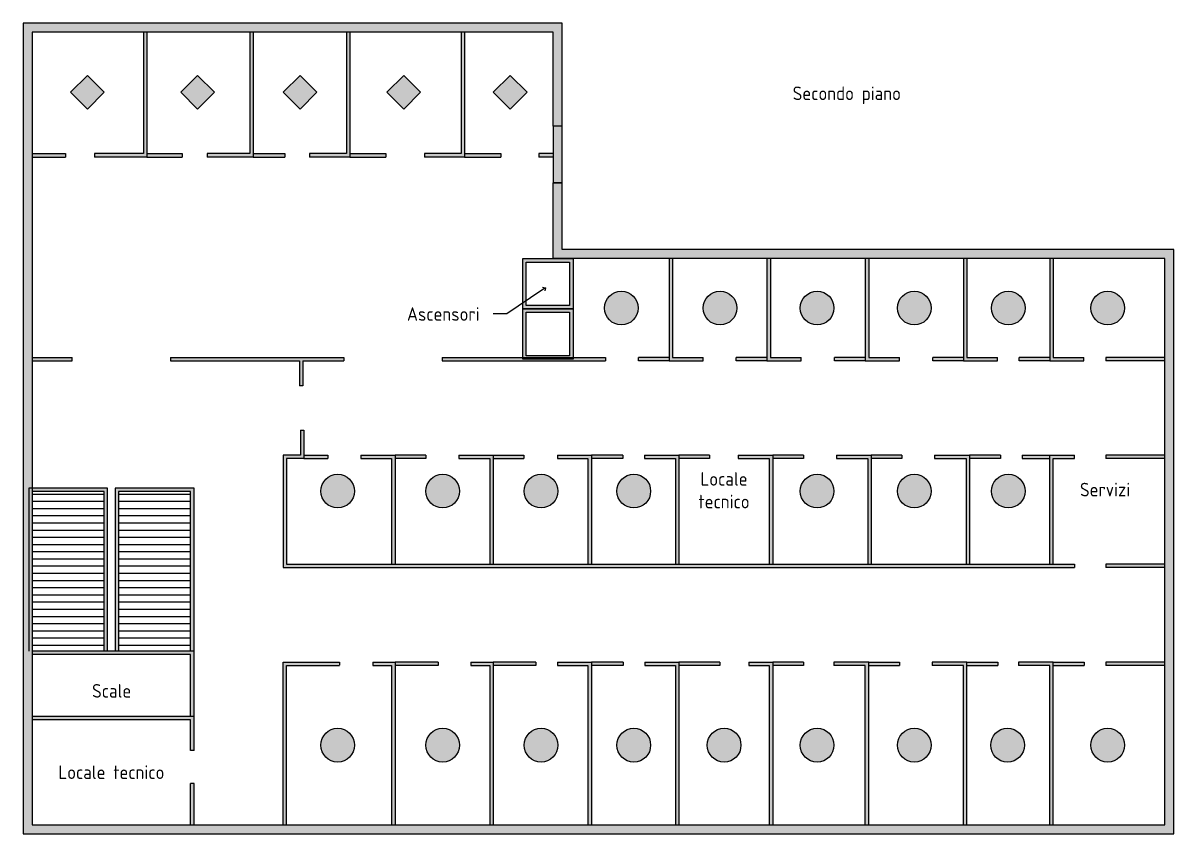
# Model space of a CAD drawing. Header units: metres. Extents: x 0 to 390, y 0 to 35.
# Drawn here: x 169.2 to 220, y -0.4 to 35.4 of the extents above; entities that cross this region are included whole.
import ezdxf
from ezdxf import colors
from ezdxf.entities.mleader import LeaderData, LeaderLine
from ezdxf.enums import TextEntityAlignment as Align
from ezdxf.math import Vec2, Vec3

# ---------------------------------------------------------------- set-up
doc = ezdxf.new("R2010")
doc.units = ezdxf.units.M
for name, color, linetype in [('00 PLANIMETRIA', 7, 'Continuous'), ('97 ANNOTAZIONI', 7, 'Continuous'), ('99 UTENZE', 7, 'Continuous')]:
    doc.layers.add(name, color=color, linetype=linetype)
doc.layers.get('0').off()
doc.styles.get("Standard").update_dxf_attribs({"font": 'isocp.shx', "height": 0.6, "bigfont": '@extfont2.shx'})
pattern_1 = [(0, (169.61977, 0), (0, 0.3175), [])]
pattern_2 = [(0, (129.62, 0), (0, 6.985), [5.08, -1.905]), (90, (129.62, 0), (-6.985, 4e-16), [5.08, -1.905])]

# ---------------------------------------------------------------- blocks, each defined once
blk = doc.blocks.new('_Open90')
at = {"color": 0, "linetype": 'ByBlock', "lineweight": -2}
for p, q in [((0, 0), (-1, 0)), ((-0.5, 0.5), (0, 0)), ((0, 0), (-0.5, -0.5))]:
    blk.add_line(p, q, dxfattribs=at)

msp = doc.modelspace()

# ---------------------------------------------------------------- hatches: boundary and pattern name
at = {"layer": '00 PLANIMETRIA'}
h = msp.add_hatch(color=256, dxfattribs=at)
h.dxf.hatch_style = 1
h.paths.add_polyline_path([(192.62, 30.848), (193.02, 30.848), (193.02, 35.4), (169.22, 35.4), (169.22, -0.4), (220.02, -0.4), (220.02, 25.4), (193.02, 25.4), (193.02, 28.348), (192.62, 28.348), (192.62, 25), (219.62, 25), (219.62, 0), (169.62, 0), (169.62, 35), (192.62, 35)])
h = msp.add_hatch(color=256, dxfattribs=at)
h.dxf.hatch_style = 1
h.paths.add_polyline_path([(174.682, 35), (174.532, 35), (174.532, 29.633), (172.379, 29.633), (172.379, 29.483), (174.682, 29.483)])
h = msp.add_hatch(color=256, dxfattribs=at)
h.dxf.hatch_style = 1
h.paths.add_polyline_path([(179.375, 35), (179.225, 35), (179.225, 29.633), (177.35, 29.633), (177.35, 29.483), (179.375, 29.483)])
h = msp.add_hatch(color=256, dxfattribs=at)
h.dxf.hatch_style = 1
h.paths.add_polyline_path([(183.644, 35), (183.494, 35), (183.494, 29.633), (181.864, 29.633), (181.864, 29.483), (183.644, 29.483)])
h = msp.add_hatch(color=256, dxfattribs=at)
h.dxf.hatch_style = 1
h.paths.add_polyline_path([(188.71, 35), (188.56, 35), (188.56, 29.633), (186.945, 29.633), (186.945, 29.483), (188.71, 29.483)])
h = msp.add_hatch(color=256, dxfattribs=at)
h.dxf.hatch_style = 1
h.paths.add_polyline_path([(192.62, 28.348), (193.02, 28.348), (193.02, 30.848), (192.62, 30.848)])
h = msp.add_hatch(dxfattribs=at)
h.set_pattern_fill('ANGLE', color=256)
h.set_pattern_definition(pattern_2)
h.paths.add_polyline_path([(217.83, 30.848), (217.43, 30.848), (217.43, 29.558), (217.83, 29.558)])
h = msp.add_hatch(color=256, dxfattribs=at)
h.dxf.hatch_style = 1
h.paths.add_polyline_path([(171.092, 29.633), (169.62, 29.633), (169.62, 29.483), (171.092, 29.483)])
h = msp.add_hatch(color=256, dxfattribs=at)
h.dxf.hatch_style = 1
h.paths.add_polyline_path([(176.24, 29.633), (174.682, 29.633), (174.682, 29.483), (176.24, 29.483)])
h = msp.add_hatch(color=256, dxfattribs=at)
h.dxf.hatch_style = 1
h.paths.add_polyline_path([(180.77, 29.633), (179.375, 29.633), (179.375, 29.483), (180.77, 29.483)])
h = msp.add_hatch(color=256, dxfattribs=at)
h.dxf.hatch_style = 1
h.paths.add_polyline_path([(185.238, 29.633), (183.644, 29.633), (183.644, 29.483), (185.238, 29.483)])
h = msp.add_hatch(color=256, dxfattribs=at)
h.dxf.hatch_style = 1
h.paths.add_polyline_path([(190.309, 29.633), (188.71, 29.633), (188.71, 29.483), (190.309, 29.483)])
h = msp.add_hatch(color=256, dxfattribs=at)
h.dxf.hatch_style = 1
h.paths.add_polyline_path([(192.62, 29.633), (191.986, 29.633), (191.986, 29.483), (192.62, 29.483)])
h = msp.add_hatch(dxfattribs=at)
h.set_pattern_fill('ANGLE', color=256)
h.set_pattern_definition(pattern_2)
h.paths.add_polyline_path([(217.83, 29.558), (217.43, 29.558), (217.43, 28.348), (217.83, 28.348)])
h = msp.add_hatch(color=256, dxfattribs=at)
h.dxf.hatch_style = 1
h.paths.add_polyline_path([(193.496, 25), (191.276, 25), (191.276, 23.032), (191.426, 23.134), (191.426, 24.85), (193.346, 24.85), (193.346, 22.93), (191.426, 22.93), (191.426, 23.134), (191.276, 23.032), (191.276, 22.78), (193.496, 22.78)])
h = msp.add_hatch(color=256, dxfattribs=at)
h.dxf.hatch_style = 1
h.paths.add_polyline_path([(197.891, 25), (197.741, 25), (197.741, 20.485), (199.246, 20.485), (199.246, 20.635), (197.891, 20.635)])
h = msp.add_hatch(color=256, dxfattribs=at)
h.dxf.hatch_style = 1
h.paths.add_polyline_path([(203.559, 20.635), (202.204, 20.635), (202.204, 25), (202.054, 25), (202.054, 20.485), (203.559, 20.485)])
h = msp.add_hatch(color=256, dxfattribs=at)
h.dxf.hatch_style = 1
h.paths.add_polyline_path([(207.9, 20.635), (206.545, 20.635), (206.545, 25), (206.395, 25), (206.395, 20.485), (207.9, 20.485)])
h = msp.add_hatch(color=256, dxfattribs=at)
h.dxf.hatch_style = 1
h.paths.add_polyline_path([(212.232, 20.635), (210.877, 20.635), (210.877, 25), (210.727, 25), (210.727, 20.485), (212.232, 20.485)])
h = msp.add_hatch(color=256, dxfattribs=at)
h.dxf.hatch_style = 1
h.paths.add_polyline_path([(216.043, 20.635), (214.688, 20.635), (214.688, 25), (214.538, 25), (214.538, 20.485), (216.043, 20.485)])
h = msp.add_hatch(dxfattribs=at)
h.set_pattern_fill('ANGLE', color=256)
h.set_pattern_definition(pattern_2)
h.paths.add_polyline_path([(218.306, 25), (216.085, 25), (216.085, 23.032), (216.235, 23.134), (216.235, 24.85), (218.156, 24.85), (218.156, 22.93), (216.235, 22.93), (216.235, 23.134), (216.085, 23.032), (216.085, 22.78), (218.306, 22.78)])
h = msp.add_hatch(color=256, dxfattribs=at)
h.dxf.hatch_style = 1
h.paths.add_polyline_path([(193.496, 22.78), (191.276, 22.78), (191.276, 20.635), (193.496, 20.635)])
h.paths.add_polyline_path([(191.426, 22.63), (193.346, 22.63), (193.346, 20.71), (191.426, 20.71)], flags=16)
h = msp.add_hatch(color=256, dxfattribs=at)
h.dxf.hatch_style = 1
h.paths.add_polyline_path([(171.392, 20.635), (169.62, 20.635), (169.62, 20.485), (171.392, 20.485)])
h = msp.add_hatch(color=256, dxfattribs=at)
h.dxf.hatch_style = 1
h.paths.add_polyline_path([(183.386, 20.635), (181.577, 20.635), (181.425, 20.635), (175.726, 20.635), (175.726, 20.485), (181.425, 20.485), (181.425, 19.384), (181.575, 19.384), (181.575, 20.485), (183.386, 20.485)])
h = msp.add_hatch(color=256, dxfattribs=at)
h.dxf.hatch_style = 1
h.paths.add_polyline_path([(194.934, 20.635), (193.496, 20.635), (193.496, 20.56), (191.276, 20.56), (191.276, 20.635), (187.716, 20.635), (187.716, 20.485), (194.934, 20.485)])
h = msp.add_hatch(color=256, dxfattribs=at)
h.dxf.hatch_style = 1
h.paths.add_polyline_path([(193.496, 20.635), (191.276, 20.635), (191.276, 20.56), (193.496, 20.56)], flags=17)
h = msp.add_hatch(color=256, dxfattribs=at)
h.dxf.hatch_style = 1
h.paths.add_polyline_path([(197.741, 20.635), (196.389, 20.635), (196.389, 20.485), (197.741, 20.485)])
h = msp.add_hatch(color=256, dxfattribs=at)
h.dxf.hatch_style = 1
h.paths.add_polyline_path([(202.054, 20.635), (200.701, 20.635), (200.701, 20.485), (202.054, 20.485)])
h = msp.add_hatch(color=256, dxfattribs=at)
h.dxf.hatch_style = 1
h.paths.add_polyline_path([(206.395, 20.635), (205.043, 20.635), (205.043, 20.485), (206.395, 20.485)])
h = msp.add_hatch(color=256, dxfattribs=at)
h.dxf.hatch_style = 1
h.paths.add_polyline_path([(210.727, 20.635), (209.374, 20.635), (209.374, 20.485), (210.727, 20.485)])
h = msp.add_hatch(color=256, dxfattribs=at)
h.dxf.hatch_style = 1
h.paths.add_polyline_path([(214.538, 20.635), (213.186, 20.635), (213.186, 20.485), (214.538, 20.485)])
h = msp.add_hatch(color=256, dxfattribs=at)
h.dxf.hatch_style = 1
h.paths.add_polyline_path([(219.62, 20.635), (217.008, 20.635), (217.008, 20.485), (219.62, 20.485)])
h = msp.add_hatch(color=256, dxfattribs=at)
h.dxf.hatch_style = 1
h.paths.add_polyline_path([(215.625, 11.513), (180.845, 11.513), (180.845, 16.172), (181.611, 16.172), (181.611, 17.425), (181.461, 17.425), (181.461, 16.322), (180.695, 16.322), (180.695, 11.363), (215.625, 11.363)])
h = msp.add_hatch(color=256, dxfattribs=at)
h.dxf.hatch_style = 1
h.paths.add_polyline_path([(182.674, 16.322), (181.611, 16.322), (181.611, 16.172), (182.674, 16.172)])
h = msp.add_hatch(color=256, dxfattribs=at)
h.dxf.hatch_style = 1
h.paths.add_polyline_path([(185.64, 16.322), (184.135, 16.322), (184.135, 16.172), (185.49, 16.172), (185.49, 11.513), (185.64, 11.513)], flags=17)
h = msp.add_hatch(color=256, dxfattribs=at)
h.dxf.hatch_style = 1
h.paths.add_polyline_path([(187.006, 16.322), (185.64, 16.322), (185.64, 16.172), (187.006, 16.172)], flags=17)
h = msp.add_hatch(color=256, dxfattribs=at)
h.dxf.hatch_style = 1
h.paths.add_polyline_path([(189.969, 16.322), (188.459, 16.322), (188.459, 16.172), (189.819, 16.172), (189.819, 11.513), (189.969, 11.513)], flags=17)
h = msp.add_hatch(color=256, dxfattribs=at)
h.dxf.hatch_style = 1
h.paths.add_polyline_path([(191.33, 16.322), (189.969, 16.322), (189.969, 16.172), (191.33, 16.172)], flags=17)
h = msp.add_hatch(color=256, dxfattribs=at)
h.dxf.hatch_style = 1
h.paths.add_polyline_path([(194.306, 16.322), (192.81, 16.322), (192.81, 16.172), (194.156, 16.172), (194.156, 11.513), (194.306, 11.513)], flags=17)
h = msp.add_hatch(color=256, dxfattribs=at)
h.dxf.hatch_style = 1
h.paths.add_polyline_path([(195.694, 16.322), (194.306, 16.322), (194.306, 16.172), (195.694, 16.172)], flags=17)
h = msp.add_hatch(color=256, dxfattribs=at)
h.dxf.hatch_style = 1
h.paths.add_polyline_path([(198.162, 16.322), (196.649, 16.322), (196.649, 16.172), (198.012, 16.172), (198.012, 11.513), (198.162, 11.513)], flags=17)
h = msp.add_hatch(color=256, dxfattribs=at)
h.dxf.hatch_style = 1
h.paths.add_polyline_path([(199.525, 16.322), (198.162, 16.322), (198.162, 16.172), (199.525, 16.172)], flags=17)
h = msp.add_hatch(color=256, dxfattribs=at)
h.dxf.hatch_style = 1
h.paths.add_polyline_path([(202.308, 16.322), (200.785, 16.322), (200.785, 16.172), (202.158, 16.172), (202.158, 11.513), (202.308, 11.513)], flags=17)
h = msp.add_hatch(color=256, dxfattribs=at)
h.dxf.hatch_style = 1
h.paths.add_polyline_path([(203.673, 16.322), (202.308, 16.322), (202.308, 16.172), (203.673, 16.172)], flags=17)
h = msp.add_hatch(color=256, dxfattribs=at)
h.dxf.hatch_style = 1
h.paths.add_polyline_path([(206.659, 16.322), (205.12, 16.322), (205.12, 16.172), (206.509, 16.172), (206.509, 11.513), (206.659, 11.513)], flags=17)
h = msp.add_hatch(color=256, dxfattribs=at)
h.dxf.hatch_style = 1
h.paths.add_polyline_path([(208.002, 16.322), (206.659, 16.322), (206.659, 16.172), (208.002, 16.172)], flags=17)
h = msp.add_hatch(color=256, dxfattribs=at)
h.dxf.hatch_style = 1
h.paths.add_polyline_path([(210.992, 16.322), (209.443, 16.322), (209.443, 16.172), (210.842, 16.172), (210.842, 11.513), (210.992, 11.513)], flags=17)
h = msp.add_hatch(color=256, dxfattribs=at)
h.dxf.hatch_style = 1
h.paths.add_polyline_path([(212.363, 16.322), (210.992, 16.322), (210.992, 16.172), (212.363, 16.172)], flags=17)
h = msp.add_hatch(color=256, dxfattribs=at)
h.dxf.hatch_style = 1
h.paths.add_polyline_path([(214.538, 16.322), (213.314, 16.322), (213.314, 16.172), (214.538, 16.172)], flags=17)
h = msp.add_hatch(color=256, dxfattribs=at)
h.dxf.hatch_style = 1
h.paths.add_polyline_path([(215.632, 16.322), (214.538, 16.322), (214.538, 11.513), (214.688, 11.513), (214.688, 16.172), (215.632, 16.172)])
h = msp.add_hatch(color=256, dxfattribs=at)
h.dxf.hatch_style = 1
h.paths.add_polyline_path([(219.62, 16.322), (217.008, 16.322), (217.008, 16.172), (219.62, 16.172)])
h = msp.add_hatch(color=256, dxfattribs=at)
h.dxf.hatch_style = 1
h.paths.add_polyline_path([(172.946, 14.867), (169.62, 14.867), (169.62, 14.717), (172.796, 14.717), (172.796, 7.672), (172.946, 7.672)])
h = msp.add_hatch(color=256, dxfattribs=at)
h.dxf.hatch_style = 1
h.paths.add_polyline_path([(176.768, 14.867), (173.291, 14.867), (173.291, 7.672), (173.441, 7.672), (173.441, 14.717), (176.618, 14.717), (176.618, 7.672), (176.768, 7.672)])
h = msp.add_hatch(dxfattribs=at)
h.set_pattern_fill('LINE', color=256, scale=0.1)
h.set_pattern_definition(pattern_1)
h.paths.add_polyline_path([(172.796, 7.672), (172.796, 14.717), (169.62, 14.717), (169.62, 7.672)])
h = msp.add_hatch(dxfattribs=at)
h.set_pattern_fill('LINE', color=256, scale=0.1)
h.set_pattern_definition(pattern_1)
h.paths.add_polyline_path([(173.441, 7.672), (176.618, 7.672), (176.618, 14.717), (173.441, 14.717)])
h = msp.add_hatch(color=256, dxfattribs=at)
h.dxf.hatch_style = 1
h.paths.add_polyline_path([(219.62, 11.513), (217.008, 11.513), (217.008, 11.363), (219.62, 11.363)])
h = msp.add_hatch(color=256, dxfattribs=at)
h.dxf.hatch_style = 1
h.paths.add_polyline_path([(176.768, 7.672), (169.62, 7.672), (169.62, 7.522), (176.618, 7.522), (176.618, 4.789), (176.768, 4.789)])
h = msp.add_hatch(color=256, dxfattribs=at)
h.dxf.hatch_style = 1
h.paths.add_polyline_path([(183.192, 7.192), (180.695, 7.192), (180.695, 0), (180.845, 0), (180.845, 7.042), (183.192, 7.042)])
h = msp.add_hatch(color=256, dxfattribs=at)
h.dxf.hatch_style = 1
h.paths.add_polyline_path([(185.64, 7.192), (184.659, 7.192), (184.659, 7.042), (185.49, 7.042), (185.49, 0), (185.64, 0)])
h = msp.add_hatch(color=256, dxfattribs=at)
h.dxf.hatch_style = 1
h.paths.add_polyline_path([(187.549, 7.192), (185.64, 7.192), (185.64, 7.042), (187.549, 7.042)])
h = msp.add_hatch(color=256, dxfattribs=at)
h.dxf.hatch_style = 1
h.paths.add_polyline_path([(189.969, 7.192), (188.989, 7.192), (188.989, 7.042), (189.819, 7.042), (189.819, 0), (189.969, 0)])
h = msp.add_hatch(color=256, dxfattribs=at)
h.dxf.hatch_style = 1
h.paths.add_polyline_path([(191.861, 7.192), (189.969, 7.192), (189.969, 7.042), (191.861, 7.042)])
h = msp.add_hatch(color=256, dxfattribs=at)
h.dxf.hatch_style = 1
h.paths.add_polyline_path([(194.306, 7.192), (192.814, 7.192), (192.814, 7.042), (194.156, 7.042), (194.156, 0), (194.306, 0)])
h = msp.add_hatch(color=256, dxfattribs=at)
h.dxf.hatch_style = 1
h.paths.add_polyline_path([(195.707, 7.192), (194.306, 7.192), (194.306, 7.042), (195.707, 7.042)])
h = msp.add_hatch(color=256, dxfattribs=at)
h.dxf.hatch_style = 1
h.paths.add_polyline_path([(198.162, 7.192), (196.666, 7.192), (196.666, 7.042), (198.012, 7.042), (198.012, 0), (198.162, 0)])
h = msp.add_hatch(color=256, dxfattribs=at)
h.dxf.hatch_style = 1
h.paths.add_polyline_path([(199.978, 7.192), (198.162, 7.192), (198.162, 7.042), (199.978, 7.042)])
h = msp.add_hatch(color=256, dxfattribs=at)
h.dxf.hatch_style = 1
h.paths.add_polyline_path([(202.308, 7.192), (201.253, 7.192), (201.253, 7.042), (202.158, 7.042), (202.158, 0), (202.308, 0)])
h = msp.add_hatch(color=256, dxfattribs=at)
h.dxf.hatch_style = 1
h.paths.add_polyline_path([(203.673, 7.192), (202.308, 7.192), (202.308, 7.042), (203.673, 7.042)])
h = msp.add_hatch(color=256, dxfattribs=at)
h.dxf.hatch_style = 1
h.paths.add_polyline_path([(206.545, 7.192), (205.014, 7.192), (205.014, 7.042), (206.395, 7.042), (206.395, 0), (206.545, 0)])
h = msp.add_hatch(color=256, dxfattribs=at)
h.dxf.hatch_style = 1
h.paths.add_polyline_path([(207.908, 7.192), (206.545, 7.192), (206.545, 7.042), (207.908, 7.042)])
h = msp.add_hatch(color=256, dxfattribs=at)
h.dxf.hatch_style = 1
h.paths.add_polyline_path([(210.877, 7.192), (209.345, 7.192), (209.345, 7.042), (210.727, 7.042), (210.727, 0), (210.877, 0)])
h = msp.add_hatch(color=256, dxfattribs=at)
h.dxf.hatch_style = 1
h.paths.add_polyline_path([(212.239, 7.192), (210.877, 7.192), (210.877, 7.042), (212.239, 7.042)])
h = msp.add_hatch(color=256, dxfattribs=at)
h.dxf.hatch_style = 1
h.paths.add_polyline_path([(214.688, 7.192), (213.156, 7.192), (213.156, 7.042), (214.538, 7.042), (214.538, 0), (214.688, 0)])
h = msp.add_hatch(color=256, dxfattribs=at)
h.dxf.hatch_style = 1
h.paths.add_polyline_path([(216.051, 7.192), (214.688, 7.192), (214.688, 7.042), (216.051, 7.042)])
h = msp.add_hatch(color=256, dxfattribs=at)
h.dxf.hatch_style = 1
h.paths.add_polyline_path([(219.62, 7.192), (217.008, 7.192), (217.008, 7.042), (219.62, 7.042)])
h = msp.add_hatch(color=256, dxfattribs=at)
h.dxf.hatch_style = 1
h.paths.add_polyline_path([(176.768, 4.789), (169.62, 4.789), (169.62, 4.639), (176.618, 4.639), (176.618, 3.279), (176.768, 3.279)])
h = msp.add_hatch(color=256, dxfattribs=at)
h.dxf.hatch_style = 1
h.paths.add_polyline_path([(176.768, 1.83), (176.618, 1.83), (176.618, 0), (176.768, 0)])
at = {"layer": '99 UTENZE'}
h = msp.add_hatch(color=256, dxfattribs=at)
h.dxf.hatch_style = 1
h.paths.add_polyline_path([(172.804, 32.347), (172.061, 33.09), (171.317, 32.347), (172.061, 31.603)])
h = msp.add_hatch(color=256, dxfattribs=at)
h.dxf.hatch_style = 1
h.paths.add_polyline_path([(177.671, 32.347), (176.927, 33.09), (176.184, 32.347), (176.927, 31.603)])
h = msp.add_hatch(color=256, dxfattribs=at)
h.dxf.hatch_style = 1
h.paths.add_polyline_path([(182.192, 32.347), (181.448, 33.09), (180.705, 32.347), (181.448, 31.603)])
h = msp.add_hatch(color=256, dxfattribs=at)
h.dxf.hatch_style = 1
h.paths.add_polyline_path([(186.77, 32.347), (186.027, 33.09), (185.283, 32.347), (186.027, 31.603)])
h = msp.add_hatch(color=256, dxfattribs=at)
h.dxf.hatch_style = 1
h.paths.add_polyline_path([(191.464, 32.347), (190.721, 33.09), (189.977, 32.347), (190.721, 31.603)])
h = msp.add_hatch(color=256, dxfattribs=at)
h.dxf.hatch_style = 1
h.paths.add_polyline_path([(194.884, 22.817, 1), (196.371, 22.817, 1)])
h = msp.add_hatch(color=256, dxfattribs=at)
h.dxf.hatch_style = 1
h.paths.add_polyline_path([(199.24, 22.817, 1), (200.727, 22.817, 1)])
h = msp.add_hatch(color=256, dxfattribs=at)
h.dxf.hatch_style = 1
h.paths.add_polyline_path([(203.525, 22.817, 1), (205.012, 22.817, 1)])
h = msp.add_hatch(color=256, dxfattribs=at)
h.dxf.hatch_style = 1
h.paths.add_polyline_path([(207.814, 22.817, 1), (209.301, 22.817, 1)])
h = msp.add_hatch(color=256, dxfattribs=at)
h.dxf.hatch_style = 1
h.paths.add_polyline_path([(211.963, 22.817, 1), (213.45, 22.817, 1)])
h = msp.add_hatch(color=256, dxfattribs=at)
h.dxf.hatch_style = 1
h.paths.add_polyline_path([(216.352, 22.817, 1), (217.839, 22.817, 1)])
h = msp.add_hatch(color=256, dxfattribs=at)
h.dxf.hatch_style = 1
h.paths.add_polyline_path([(182.365, 14.736, 1), (183.852, 14.736, 1)])
h = msp.add_hatch(color=256, dxfattribs=at)
h.dxf.hatch_style = 1
h.paths.add_polyline_path([(186.999, 14.736, 1), (188.486, 14.736, 1)])
h = msp.add_hatch(color=256, dxfattribs=at)
h.dxf.hatch_style = 1
h.paths.add_polyline_path([(191.341, 14.736, 1), (192.828, 14.736, 1)])
h = msp.add_hatch(color=256, dxfattribs=at)
h.dxf.hatch_style = 1
h.paths.add_polyline_path([(195.435, 14.736, 1), (196.922, 14.736, 1)])
h = msp.add_hatch(color=256, dxfattribs=at)
h.dxf.hatch_style = 1
h.paths.add_polyline_path([(203.525, 14.736, 1), (205.012, 14.736, 1)])
h = msp.add_hatch(color=256, dxfattribs=at)
h.dxf.hatch_style = 1
h.paths.add_polyline_path([(207.814, 14.736, 1), (209.301, 14.736, 1)])
h = msp.add_hatch(color=256, dxfattribs=at)
h.dxf.hatch_style = 1
h.paths.add_polyline_path([(211.963, 14.736, 1), (213.45, 14.736, 1)])
h = msp.add_hatch(color=256, dxfattribs=at)
h.dxf.hatch_style = 1
h.paths.add_polyline_path([(182.365, 3.521, 1), (183.852, 3.521, 1)])
h = msp.add_hatch(color=256, dxfattribs=at)
h.dxf.hatch_style = 1
h.paths.add_polyline_path([(186.999, 3.521, 1), (188.486, 3.521, 1)])
h = msp.add_hatch(color=256, dxfattribs=at)
h.dxf.hatch_style = 1
h.paths.add_polyline_path([(191.341, 3.521, 1), (192.828, 3.521, 1)])
h = msp.add_hatch(color=256, dxfattribs=at)
h.dxf.hatch_style = 1
h.paths.add_polyline_path([(195.435, 3.521, 1), (196.922, 3.521, 1)])
h = msp.add_hatch(color=256, dxfattribs=at)
h.dxf.hatch_style = 1
h.paths.add_polyline_path([(199.421, 3.521, 1), (200.908, 3.521, 1)])
h = msp.add_hatch(color=256, dxfattribs=at)
h.dxf.hatch_style = 1
h.paths.add_polyline_path([(203.525, 3.521, 1), (205.012, 3.521, 1)])
h = msp.add_hatch(color=256, dxfattribs=at)
h.dxf.hatch_style = 1
h.paths.add_polyline_path([(207.814, 3.521, 1), (209.301, 3.521, 1)])
h = msp.add_hatch(color=256, dxfattribs=at)
h.dxf.hatch_style = 1
h.paths.add_polyline_path([(211.931, 3.521, 1), (213.418, 3.521, 1)])
h = msp.add_hatch(color=256, dxfattribs=at)
h.dxf.hatch_style = 1
h.paths.add_polyline_path([(216.352, 3.521, 1), (217.839, 3.521, 1)])

# ---------------------------------------------------------------- linework, layer by layer
at = {"layer": '00 PLANIMETRIA'}
for p, q in [((193.02, 35.4), (169.22, 35.4)), ((169.22, 35.4), (169.22, -0.4)), ((193.02, 30.848), (193.02, 35.4)), ((192.62, 35), (169.62, 35)), ((169.62, 35), (169.62, 0)), ((174.532, 35), (174.532, 29.633)), ((174.682, 35), (174.682, 29.483)), ((179.225, 35), (179.225, 29.633)), ((179.375, 35), (179.375, 29.483)), ((183.494, 35), (183.494, 29.633)), ((183.644, 35), (183.644, 29.483)), ((188.56, 35), (188.56, 29.633)), ((188.71, 35), (188.71, 29.483)), ((192.62, 30.848), (192.62, 35)), ((193.02, 30.848), (192.62, 30.848)), ((192.62, 30.848), (192.62, 28.348)), ((193.02, 30.848), (192.62, 30.848)), ((193.02, 28.348), (193.02, 30.848)), ((169.62, 29.633), (171.092, 29.633)), ((169.62, 29.483), (171.092, 29.483)), ((171.092, 29.633), (171.092, 29.483)), ((174.532, 29.633), (172.379, 29.633)), ((172.379, 29.633), (172.379, 29.483)), ((174.682, 29.483), (172.379, 29.483)), ((174.682, 29.633), (176.24, 29.633)), ((174.682, 29.483), (176.24, 29.483)), ((176.24, 29.633), (176.24, 29.483)), ((179.225, 29.633), (177.35, 29.633)), ((177.35, 29.633), (177.35, 29.483)), ((179.375, 29.483), (177.35, 29.483)), ((179.375, 29.633), (180.77, 29.633)), ((179.375, 29.483), (180.77, 29.483)), ((180.77, 29.633), (180.77, 29.483)), ((183.494, 29.633), (181.864, 29.633)), ((181.864, 29.633), (181.864, 29.483)), ((183.644, 29.483), (181.864, 29.483)), ((183.644, 29.633), (185.238, 29.633)), ((183.644, 29.483), (185.238, 29.483)), ((185.238, 29.633), (185.238, 29.483)), ((188.56, 29.633), (186.945, 29.633)), ((186.945, 29.633), (186.945, 29.483)), ((188.71, 29.483), (186.945, 29.483)), ((188.71, 29.633), (190.309, 29.633)), ((188.71, 29.483), (190.309, 29.483)), ((190.309, 29.633), (190.309, 29.483)), ((192.62, 29.633), (191.986, 29.633)), ((191.986, 29.633), (191.986, 29.483)), ((192.62, 29.483), (191.986, 29.483)), ((192.62, 25), (192.62, 28.348)), ((193.02, 28.348), (192.62, 28.348)), ((192.62, 28.348), (193.02, 28.348)), ((193.02, 25.4), (193.02, 28.348)), ((191.276, 25), (193.496, 25)), ((191.276, 22.78), (191.276, 25)), ((219.62, 25), (192.62, 25)), ((220.02, 25.4), (193.02, 25.4)), ((193.496, 25), (193.496, 22.78)), ((197.741, 25), (197.741, 20.485)), ((197.891, 25), (197.891, 20.635)), ((202.054, 25), (202.054, 20.485)), ((202.204, 25), (202.204, 20.635)), ((206.395, 25), (206.395, 20.485)), ((206.545, 25), (206.545, 20.635)), ((210.727, 25), (210.727, 20.485)), ((210.877, 25), (210.877, 20.635)), ((214.538, 25), (214.538, 20.485)), ((214.688, 25), (214.688, 20.635)), ((219.62, 0), (219.62, 25)), ((220.02, -0.4), (220.02, 25.4)), ((191.426, 24.85), (193.346, 24.85)), ((191.426, 22.93), (191.426, 24.85)), ((193.346, 24.85), (193.346, 22.93)), ((193.346, 22.93), (191.426, 22.93)), ((193.496, 22.78), (191.276, 22.78)), ((191.276, 22.78), (193.496, 22.78)), ((191.276, 20.56), (191.276, 22.78)), ((191.426, 22.63), (193.346, 22.63)), ((191.426, 20.71), (191.426, 22.63)), ((193.346, 22.63), (193.346, 20.71)), ((193.496, 22.78), (193.496, 20.56)), ((169.62, 20.635), (171.392, 20.635)), ((169.62, 20.485), (171.392, 20.485)), ((171.392, 20.485), (171.392, 20.635)), ((175.726, 20.635), (181.425, 20.635)), ((175.726, 20.635), (175.726, 20.485)), ((175.726, 20.485), (181.425, 20.485)), ((181.425, 20.635), (181.577, 20.635)), ((181.425, 20.485), (181.425, 19.384)), ((181.575, 20.485), (181.575, 19.384)), ((181.577, 20.635), (183.386, 20.635)), ((181.577, 20.485), (183.386, 20.485)), ((183.386, 20.635), (183.386, 20.485)), ((187.716, 20.635), (194.934, 20.635)), ((187.716, 20.635), (187.716, 20.485)), ((187.716, 20.485), (194.934, 20.485)), ((193.496, 20.56), (191.276, 20.56)), ((193.346, 20.71), (191.426, 20.71)), ((194.934, 20.635), (194.934, 20.485)), ((197.741, 20.635), (196.389, 20.635)), ((196.389, 20.485), (196.389, 20.635)), ((197.741, 20.485), (196.389, 20.485)), ((197.741, 20.485), (199.246, 20.485)), ((197.891, 20.635), (199.246, 20.635)), ((199.246, 20.485), (199.246, 20.635)), ((202.054, 20.635), (200.701, 20.635)), ((200.701, 20.485), (200.701, 20.635)), ((202.054, 20.485), (200.701, 20.485)), ((202.054, 20.485), (203.559, 20.485)), ((202.204, 20.635), (203.559, 20.635)), ((203.559, 20.485), (203.559, 20.635)), ((206.395, 20.635), (205.043, 20.635)), ((205.043, 20.485), (205.043, 20.635)), ((206.395, 20.485), (205.043, 20.485)), ((206.395, 20.485), (207.9, 20.485)), ((206.545, 20.635), (207.9, 20.635)), ((207.9, 20.485), (207.9, 20.635)), ((210.727, 20.635), (209.374, 20.635)), ((209.374, 20.485), (209.374, 20.635)), ((210.727, 20.485), (209.374, 20.485)), ((210.727, 20.485), (212.232, 20.485)), ((210.877, 20.635), (212.232, 20.635)), ((212.232, 20.485), (212.232, 20.635)), ((214.538, 20.635), (213.186, 20.635)), ((213.186, 20.485), (213.186, 20.635)), ((214.538, 20.485), (213.186, 20.485)), ((214.538, 20.485), (216.043, 20.485)), ((214.688, 20.635), (216.043, 20.635)), ((216.043, 20.485), (216.043, 20.635)), ((219.62, 20.635), (217.008, 20.635)), ((217.008, 20.635), (217.008, 20.485)), ((219.62, 20.485), (217.008, 20.485)), ((181.575, 19.384), (181.425, 19.384)), ((181.461, 17.425), (181.461, 16.322)), ((181.461, 17.425), (181.611, 17.425)), ((181.611, 17.425), (181.611, 16.172)), ((181.461, 16.322), (180.695, 16.322)), ((180.695, 16.322), (180.695, 11.363)), ((181.611, 16.322), (182.674, 16.322)), ((182.674, 16.322), (182.674, 16.172)), ((184.135, 16.322), (185.64, 16.322)), ((184.135, 16.322), (184.135, 16.172)), ((185.64, 16.322), (185.64, 11.513)), ((187.006, 16.322), (185.64, 16.322)), ((187.006, 16.322), (187.006, 16.172)), ((188.459, 16.322), (189.969, 16.322)), ((188.459, 16.322), (188.459, 16.172)), ((189.969, 16.322), (189.969, 11.513)), ((189.969, 16.322), (191.33, 16.322)), ((191.33, 16.322), (191.33, 16.172)), ((192.81, 16.322), (194.306, 16.322)), ((192.81, 16.322), (192.81, 16.172)), ((194.306, 16.322), (194.306, 11.513)), ((195.694, 16.322), (194.306, 16.322)), ((195.694, 16.322), (195.694, 16.172)), ((196.649, 16.322), (198.162, 16.322)), ((196.649, 16.322), (196.649, 16.172)), ((198.162, 16.322), (198.162, 11.513)), ((199.525, 16.322), (198.162, 16.322)), ((199.525, 16.322), (199.525, 16.172)), ((200.785, 16.322), (202.308, 16.322)), ((200.785, 16.322), (200.785, 16.172)), ((202.308, 16.322), (202.308, 11.513)), ((203.673, 16.322), (202.308, 16.322)), ((203.673, 16.322), (203.673, 16.172)), ((205.12, 16.322), (206.659, 16.322)), ((205.12, 16.322), (205.12, 16.172)), ((206.659, 16.322), (206.659, 11.513)), ((208.002, 16.322), (206.659, 16.322)), ((208.002, 16.322), (208.002, 16.172)), ((209.443, 16.322), (210.992, 16.322)), ((209.443, 16.322), (209.443, 16.172)), ((210.992, 16.322), (210.992, 11.513)), ((212.363, 16.322), (210.992, 16.322)), ((212.363, 16.322), (212.363, 16.172)), ((213.314, 16.322), (214.538, 16.322)), ((213.314, 16.322), (213.314, 16.172)), ((214.538, 11.513), (214.538, 16.322)), ((214.538, 16.322), (215.632, 16.322)), ((215.632, 16.172), (215.632, 16.322)), ((219.62, 16.322), (217.008, 16.322)), ((217.008, 16.322), (217.008, 16.172)), ((181.611, 16.172), (180.845, 16.172)), ((180.845, 16.172), (180.845, 11.513)), ((181.611, 16.172), (182.674, 16.172)), ((184.135, 16.172), (185.49, 16.172)), ((185.49, 16.172), (185.49, 11.513)), ((187.006, 16.172), (185.64, 16.172)), ((188.459, 16.172), (189.819, 16.172)), ((189.819, 16.172), (189.819, 11.513)), ((189.969, 16.172), (191.33, 16.172)), ((192.81, 16.172), (194.156, 16.172)), ((194.156, 16.172), (194.156, 11.513)), ((195.694, 16.172), (194.306, 16.172)), ((196.649, 16.172), (198.012, 16.172)), ((198.012, 16.172), (198.012, 11.513)), ((199.525, 16.172), (198.162, 16.172)), ((200.785, 16.172), (202.158, 16.172)), ((202.158, 16.172), (202.158, 11.513)), ((203.673, 16.172), (202.308, 16.172)), ((205.12, 16.172), (206.509, 16.172)), ((206.509, 16.172), (206.509, 11.513)), ((208.002, 16.172), (206.659, 16.172)), ((209.443, 16.172), (210.842, 16.172)), ((210.842, 16.172), (210.842, 11.513)), ((212.363, 16.172), (210.992, 16.172)), ((213.314, 16.172), (214.538, 16.172)), ((214.688, 11.513), (214.688, 16.172)), ((214.688, 16.172), (215.632, 16.172)), ((219.62, 16.172), (217.008, 16.172)), ((172.946, 14.867), (169.47, 14.867)), ((169.47, 14.867), (169.47, 7.672)), ((172.946, 7.672), (172.946, 14.867)), ((176.768, 14.867), (173.291, 14.867)), ((173.291, 14.867), (173.291, 7.672)), ((176.768, 7.672), (176.768, 14.867)), ((172.796, 14.717), (169.62, 14.717)), ((169.62, 14.717), (169.62, 7.672)), ((172.796, 7.672), (172.796, 14.717)), ((176.618, 14.717), (173.441, 14.717)), ((173.441, 14.717), (173.441, 7.672)), ((176.618, 7.672), (176.618, 14.717)), ((180.695, 11.363), (215.625, 11.363)), ((180.845, 11.513), (215.625, 11.513)), ((215.625, 11.513), (215.625, 11.363)), ((219.62, 11.513), (217.008, 11.513)), ((217.008, 11.513), (217.008, 11.363)), ((219.62, 11.363), (217.008, 11.363)), ((176.768, 7.672), (169.62, 7.672)), ((176.768, 4.789), (176.768, 7.672)), ((176.618, 7.522), (169.62, 7.522)), ((176.618, 4.789), (176.618, 7.522)), ((180.695, 0), (180.695, 7.192)), ((180.695, 7.192), (183.192, 7.192)), ((183.192, 7.192), (183.192, 7.049)), ((184.659, 7.192), (185.64, 7.192)), ((184.659, 7.192), (184.659, 7.042)), ((185.64, 7.192), (185.64, 0)), ((187.549, 7.192), (185.64, 7.192)), ((187.549, 7.192), (187.549, 7.042)), ((188.989, 7.192), (189.969, 7.192)), ((188.989, 7.192), (188.989, 7.042)), ((189.969, 7.192), (189.969, 0)), ((191.861, 7.192), (189.969, 7.192)), ((191.861, 7.192), (191.861, 7.042)), ((192.814, 7.192), (194.306, 7.192)), ((192.814, 7.192), (192.814, 7.042)), ((194.306, 7.192), (194.306, 0)), ((195.707, 7.192), (194.306, 7.192)), ((195.707, 7.192), (195.707, 7.042)), ((196.666, 7.192), (198.162, 7.192)), ((196.666, 7.192), (196.666, 7.042)), ((198.162, 7.192), (198.162, 0)), ((199.978, 7.192), (198.162, 7.192)), ((199.978, 7.192), (199.978, 7.042)), ((201.253, 7.192), (202.308, 7.192)), ((201.253, 7.192), (201.253, 7.042)), ((202.308, 7.192), (202.308, 0)), ((203.673, 7.192), (202.308, 7.192)), ((203.673, 7.192), (203.673, 7.042)), ((206.545, 7.192), (205.014, 7.192)), ((205.014, 7.192), (205.014, 7.042)), ((206.545, 0), (206.545, 7.192)), ((206.545, 7.192), (207.908, 7.192)), ((207.908, 7.192), (207.908, 7.042)), ((210.877, 7.192), (209.345, 7.192)), ((209.345, 7.192), (209.345, 7.042)), ((210.877, 0), (210.877, 7.192)), ((210.877, 7.192), (212.239, 7.192)), ((212.239, 7.192), (212.239, 7.042)), ((214.688, 7.192), (213.156, 7.192)), ((213.156, 7.192), (213.156, 7.042)), ((214.688, 0), (214.688, 7.192)), ((214.688, 7.192), (216.051, 7.192)), ((216.051, 7.192), (216.051, 7.042)), ((219.62, 7.192), (217.008, 7.192)), ((217.008, 7.192), (217.008, 7.042)), ((180.845, 0), (180.845, 7.042)), ((180.845, 7.042), (183.192, 7.042)), ((184.659, 7.042), (185.49, 7.042)), ((185.49, 7.042), (185.49, 0)), ((187.549, 7.042), (185.64, 7.042)), ((188.989, 7.042), (189.819, 7.042)), ((189.819, 7.042), (189.819, 0)), ((191.861, 7.042), (189.969, 7.042)), ((192.814, 7.042), (194.156, 7.042)), ((194.156, 7.042), (194.156, 0)), ((195.707, 7.042), (194.306, 7.042)), ((196.666, 7.042), (198.012, 7.042)), ((198.012, 7.042), (198.012, 0)), ((199.978, 7.042), (198.162, 7.042)), ((201.253, 7.042), (202.158, 7.042)), ((202.158, 7.042), (202.158, 0)), ((203.673, 7.042), (202.308, 7.042)), ((206.395, 7.042), (205.014, 7.042)), ((206.395, 0), (206.395, 7.042)), ((206.545, 7.042), (207.908, 7.042)), ((210.727, 7.042), (209.345, 7.042)), ((210.727, 0), (210.727, 7.042)), ((210.877, 7.042), (212.239, 7.042)), ((214.538, 7.042), (213.156, 7.042)), ((214.538, 0), (214.538, 7.042)), ((214.688, 7.042), (216.051, 7.042)), ((219.62, 7.042), (217.008, 7.042)), ((176.768, 4.789), (169.62, 4.789)), ((176.618, 4.639), (169.62, 4.639)), ((176.618, 3.279), (176.618, 4.639)), ((176.768, 3.279), (176.768, 4.789)), ((176.768, 3.279), (176.618, 3.279)), ((176.618, 0), (176.618, 1.83)), ((176.768, 1.83), (176.618, 1.83)), ((176.768, 0), (176.768, 1.83)), ((169.62, 0), (219.62, 0)), ((169.22, -0.4), (220.02, -0.4))]:
    msp.add_line(p, q, dxfattribs=at)
at = {"layer": '99 UTENZE'}
for p, q in [((172.061, 33.09), (171.317, 32.347)), ((172.804, 32.347), (172.061, 33.09)), ((176.927, 33.09), (176.184, 32.347)), ((177.671, 32.347), (176.927, 33.09)), ((181.448, 33.09), (180.705, 32.347)), ((182.192, 32.347), (181.448, 33.09)), ((186.027, 33.09), (185.283, 32.347)), ((186.77, 32.347), (186.027, 33.09)), ((190.721, 33.09), (189.977, 32.347)), ((191.464, 32.347), (190.721, 33.09)), ((171.317, 32.347), (172.061, 31.603)), ((172.061, 31.603), (172.804, 32.347)), ((176.184, 32.347), (176.927, 31.603)), ((176.927, 31.603), (177.671, 32.347)), ((180.705, 32.347), (181.448, 31.603)), ((181.448, 31.603), (182.192, 32.347)), ((185.283, 32.347), (186.027, 31.603)), ((186.027, 31.603), (186.77, 32.347)), ((189.977, 32.347), (190.721, 31.603)), ((190.721, 31.603), (191.464, 32.347))]:
    msp.add_line(p, q, dxfattribs=at)
for centre in [(195.628, 22.817), (199.984, 22.817), (204.269, 22.817), (208.558, 22.817), (212.706, 22.817), (217.095, 22.817), (183.108, 14.736), (187.742, 14.736), (192.085, 14.736), (196.178, 14.736), (204.269, 14.736), (208.558, 14.736), (212.706, 14.736), (183.108, 3.521), (187.742, 3.521), (192.085, 3.521), (196.178, 3.521), (200.165, 3.521), (204.269, 3.521), (208.558, 3.521), (212.674, 3.521), (217.095, 3.521)]:
    msp.add_circle(centre, 0.744, dxfattribs=at)

# ---------------------------------------------------------------- texts
at = {"layer": '97 ANNOTAZIONI'}
for s, p in [('Secondo piano', (203.191, 31.997)), ('Servizi', (215.869, 14.503))]:
    msp.add_text(s, height=0.6, dxfattribs=at).set_placement(p)
msp.add_text('Scale', height=0.6, dxfattribs=at).set_placement((173.133, 5.619), align=Align.CENTER)
at = {"layer": '97 ANNOTAZIONI', "char_height": 0.6, "attachment_point": 1}
for width, gutter_width, insert in [(3.99585, 3, (198.162, 15.575)), (6.99801, 10, (169.62, 2.626))]:
    msp.add_mtext_dynamic_manual_height_columns('\\pxqc;Locale tecnico', width=width, gutter_width=gutter_width, heights=[0], dxfattribs=dict(at, insert=insert))

# ---------------------------------------------------------------- leaders
at = {"layer": '97 ANNOTAZIONI'}
ml = msp.add_multileader_mtext('Standard', dxfattribs=at)
ml.set_content('Ascensori', color=256)
ml.set_leader_properties()
ml.set_arrow_properties(name='OPEN90')
ml.build(insert=Vec2(0, 0))
ml.multileader.update_dxf_attribs({"dogleg_length": 1, "arrow_head_size": 0.2})
ctx = ml.context
ctx.base_point, ctx.char_height, ctx.arrow_head_size, ctx.landing_gap_size, ctx.plane_origin = Vec3(185.407, 22.555), 0.6, 0.2, 0.6, Vec3(192.283, 23.715)
ctx.text_align_type = 2
notes = []
notes.append((ctx, [(0, (1, 1, 0), (190.57, 22.555), (-1, 0), 0.6, [(0, [(192.283, 23.715)], 0, [])])]))
ctx.mtext.insert, ctx.mtext.alignment, ctx.mtext.flow_direction = Vec3(189.37, 22.855), 3, 5
for ctx, leaders in notes:
    for number, flags, end, landing, length, lines in leaders:
        leader = LeaderData()
        leader.index, (leader.has_last_leader_line, leader.has_dogleg_vector, leader.attachment_direction) = number, flags
        leader.last_leader_point, leader.dogleg_vector, leader.dogleg_length = Vec3(end), Vec3(landing), length
        for number, points, colour, breaks in lines:
            line = LeaderLine()
            line.index, line.vertices, line.color, line.breaks = number, Vec3.list(points), colors.encode_raw_color(colour), breaks
            leader.lines.append(line)
        ctx.leaders.append(leader)

doc.saveas('drawing.dxf')
